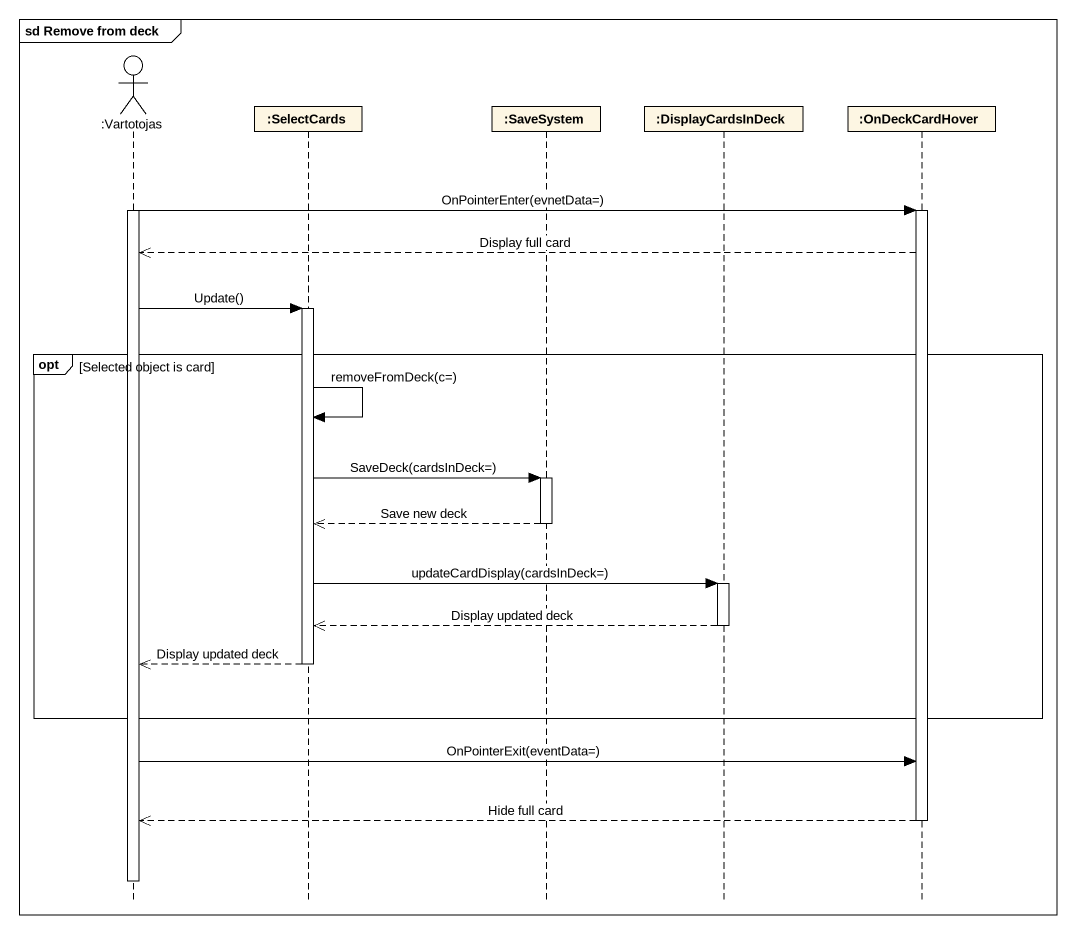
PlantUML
@startuml
mainframe sd Remove from deck
hide footbox
actor ":Vartotojas" as Vartotojas
participant ":SelectCards" as SelectCards
participant ":SaveSystem" as SaveSystem
participant ":DisplayCardsInDeck" as DisplayCardsInDeck
participant ":OnDeckCardHover" as OnDeckCardHover

activate Vartotojas
Vartotojas -> OnDeckCardHover : OnPointerEnter(evnetData=)
activate OnDeckCardHover
OnDeckCardHover -->> Vartotojas : Display full card
Vartotojas -> SelectCards : Update()
activate SelectCards
opt Selected object is card
  SelectCards -> SelectCards : removeFromDeck(c=)
  SelectCards -> SaveSystem : SaveDeck(cardsInDeck=)
  activate SaveSystem
  SaveSystem -->> SelectCards : Save new deck
  deactivate SaveSystem
  SelectCards -> DisplayCardsInDeck : updateCardDisplay(cardsInDeck=)
  activate DisplayCardsInDeck
  DisplayCardsInDeck -->> SelectCards : Display updated deck
  deactivate DisplayCardsInDeck
  SelectCards -->> Vartotojas : Display updated deck
  deactivate SelectCards
end
Vartotojas -> OnDeckCardHover : OnPointerExit(eventData=)
OnDeckCardHover -->> Vartotojas : Hide full card
deactivate OnDeckCardHover
deactivate Vartotojas
@enduml
